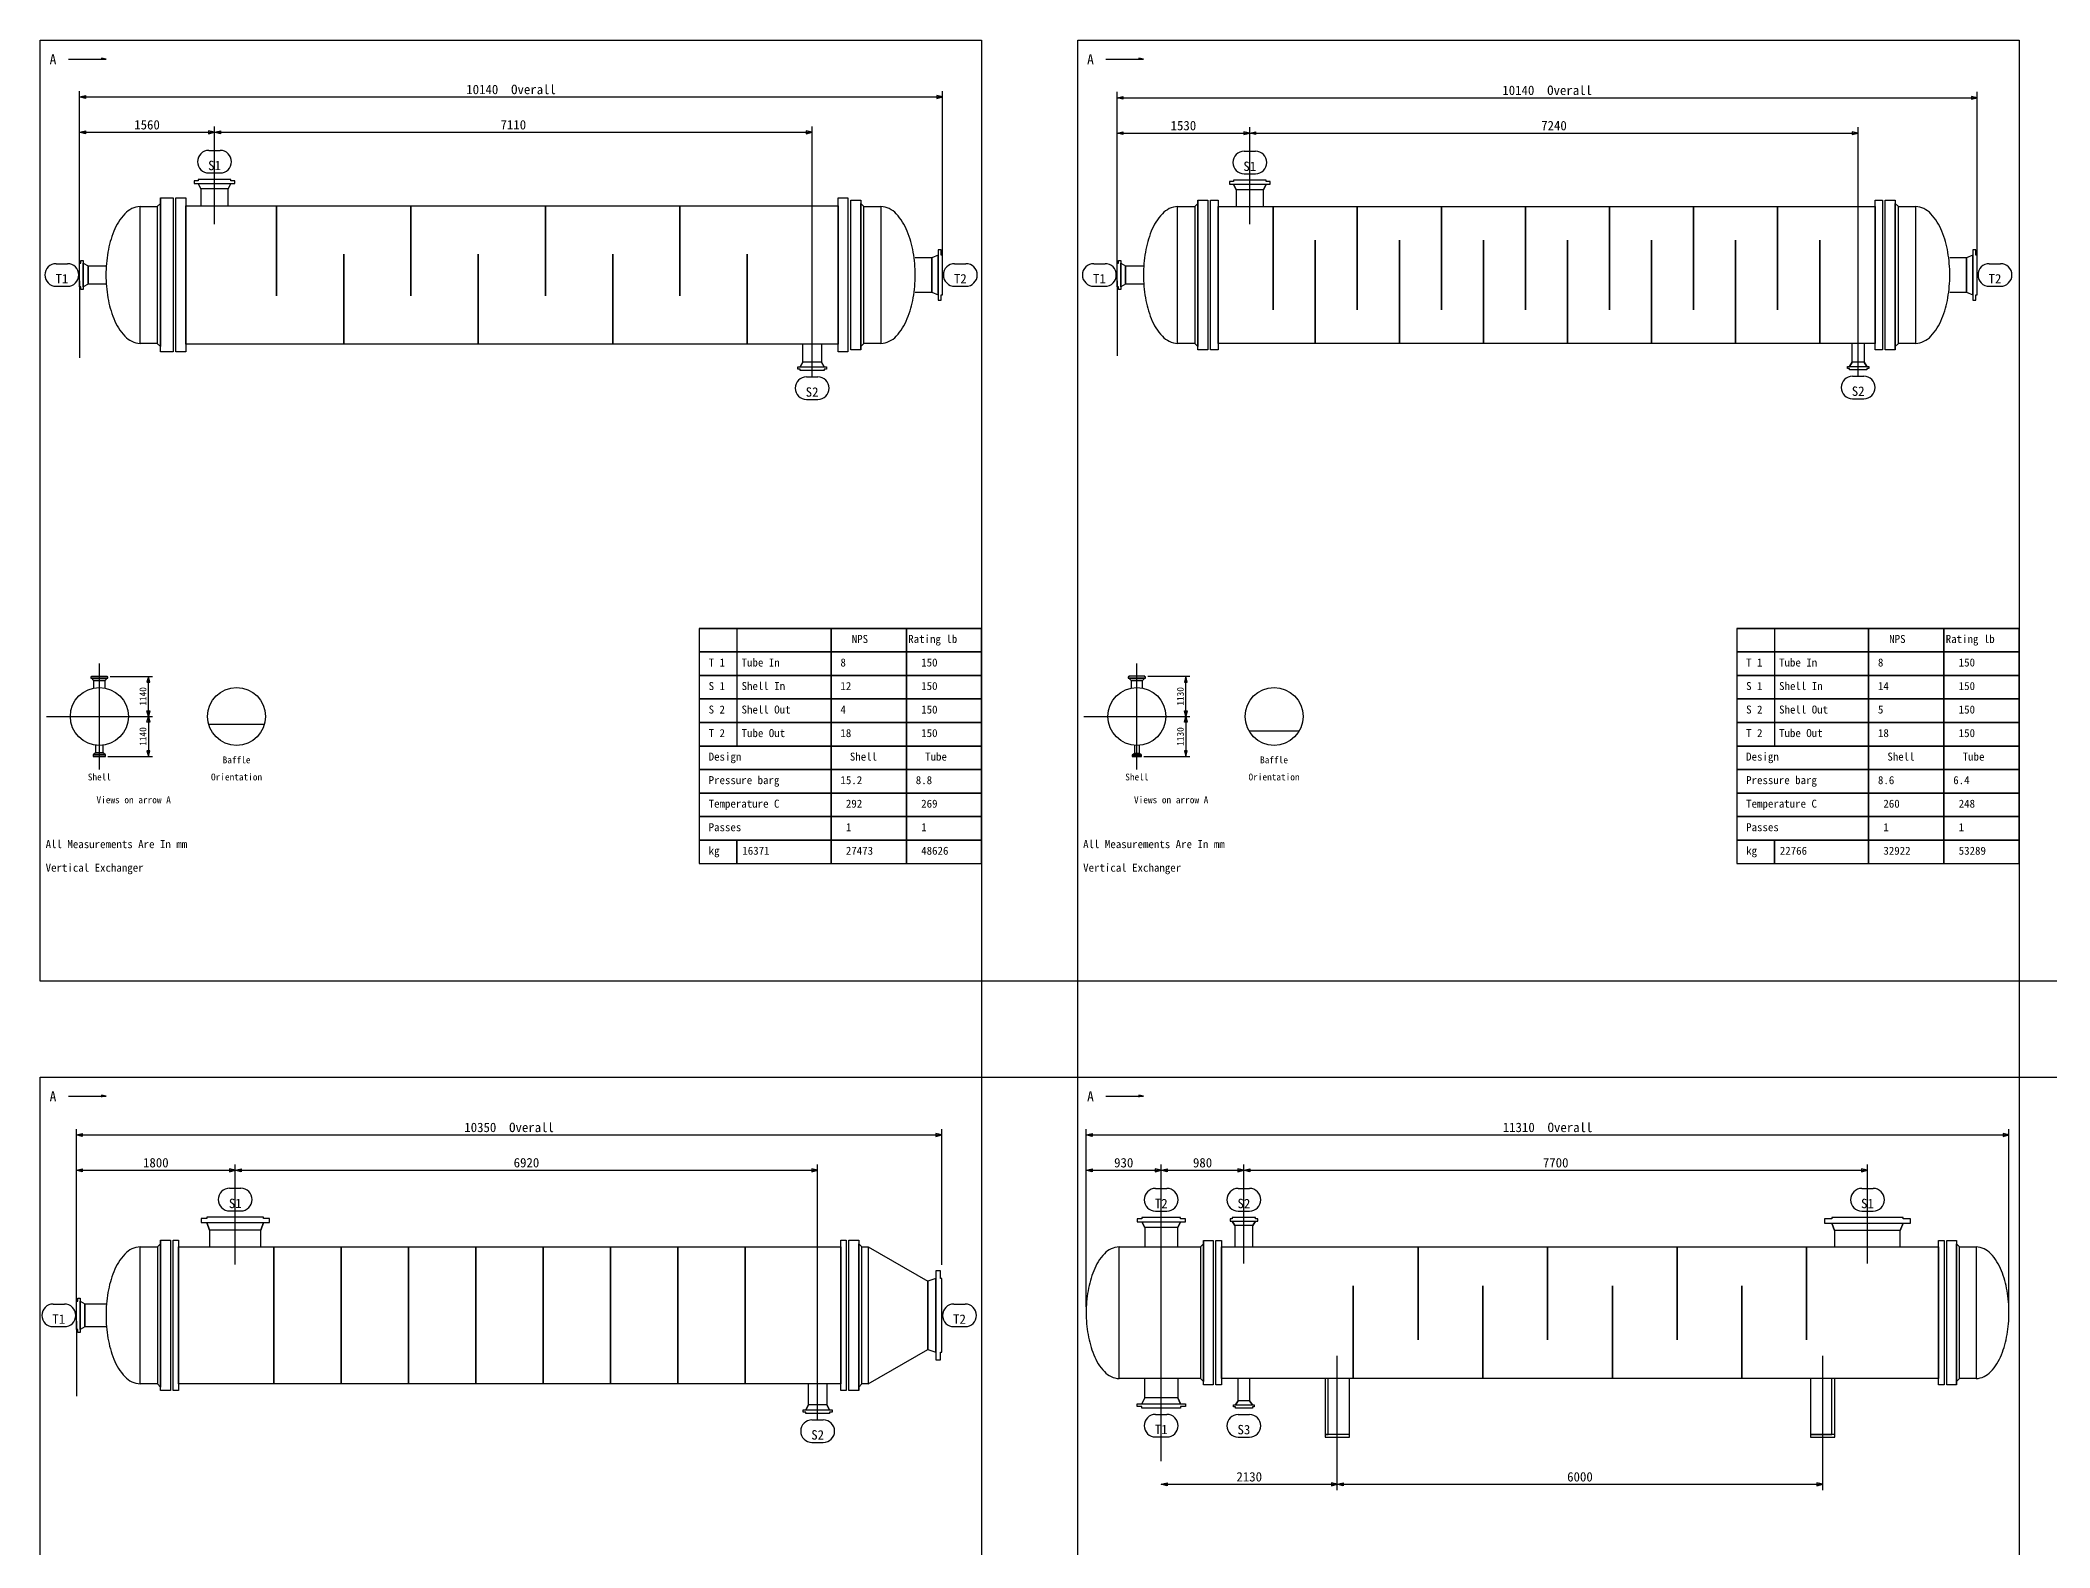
# Model space of a CAD drawing. Header units: millimetres. Extents: x -3006 to 2296, y -71 to 9552.
# Drawn here: x -3006 to -913, y 7982 to 9552 of the extents above; entities that cross this region are included whole.
import ezdxf
from ezdxf.enums import TextEntityAlignment as Align

# ---------------------------------------------------------------- set-up
doc = ezdxf.new("R2010")
doc.units = ezdxf.units.MM
for name, color, linetype in [('1', 7, 'Continuous'), ('11', 7, 'Continuous'), ('12', 7, 'Continuous'), ('2', 7, 'Continuous'), ('7', 7, 'Continuous'), ('8', 7, 'Continuous')]:
    doc.layers.add(name, color=color, linetype=linetype)

msp = doc.modelspace()

# ---------------------------------------------------------------- linework, layer by layer
at = {"color": 1}
for points in [[(-2025.611, 8471.933), (-1925.611, 8471.933), (-1925.611, 8571.933), (-2025.611, 8571.933)], [(-945.219, 8471.933), (-845.219, 8471.933), (-845.219, 8571.933), (-945.219, 8571.933)]]:
    msp.add_lwpolyline(points, close=True, dxfattribs=at)
at = {"layer": '1'}
for p, q in [((-2976.591, 9532.704), (-2937.375, 9532.704)), ((-1896.199, 9532.704), (-1856.983, 9532.704)), ((-2965.033, 9313.858), (-2965.033, 9499.273)), ((-2066.231, 9313.858), (-2066.231, 9499.273)), ((-1884.641, 9313.858), (-1884.641, 9498.398)), ((-988.815, 9313.858), (-988.815, 9498.398)), ((-2965.033, 9394.047), (-2965.033, 9462.501)), ((-2824.439, 9360.547), (-2824.439, 9462.501)), ((-2202.185, 9201.979), (-2202.185, 9462.501)), ((-1884.641, 9391.946), (-1884.641, 9461.626)), ((-1746.411, 9360.547), (-1746.411, 9461.626)), ((-1112.863, 9202.855), (-1112.863, 9461.626)), ((-2830.321, 9437.501), (-2818.557, 9437.501)), ((-1752.293, 9436.626), (-1740.528, 9436.626)), ((-2830.321, 9413.972), (-2818.557, 9413.972)), ((-1752.293, 9413.096), (-1740.528, 9413.096)), ((-2989.297, 9319.495), (-2977.533, 9319.495)), ((-2053.731, 9319.495), (-2041.966, 9319.495)), ((-1908.905, 9319.495), (-1897.141, 9319.495)), ((-976.315, 9319.495), (-964.55, 9319.495)), ((-2989.297, 9295.966), (-2977.533, 9295.966)), ((-2965.033, 9301.603), (-2965.033, 9221.414)), ((-2053.731, 9295.966), (-2041.966, 9295.966)), ((-1908.905, 9295.966), (-1897.141, 9295.966)), ((-1884.641, 9301.603), (-1884.641, 9223.515)), ((-976.315, 9295.966), (-964.55, 9295.966)), ((-2208.067, 9201.489), (-2196.302, 9201.489)), ((-1118.746, 9202.364), (-1106.981, 9202.364)), ((-2208.067, 9177.96), (-2196.302, 9177.96)), ((-1118.746, 9178.835), (-1106.981, 9178.835)), ((-2944.378, 8792.616), (-2944.378, 8903.044)), ((-1863.986, 8792.673), (-1863.986, 8902.987)), ((-2933.142, 8889.558), (-2889.164, 8889.558)), ((-1852.658, 8889.62), (-1808.829, 8889.62)), ((-2999.592, 8847.83), (-2889.164, 8847.83)), ((-1919.143, 8847.83), (-1808.829, 8847.83)), ((-2935.709, 8806.102), (-2889.164, 8806.102)), ((-1856.9, 8806.04), (-1808.829, 8806.04)), ((-2976.591, 8452.329), (-2937.375, 8452.329)), ((-1896.199, 8452.355), (-1856.983, 8452.355)), ((-2968.319, 8230.048), (-2968.319, 8418.029)), ((-2067.058, 8276.496), (-2067.058, 8418.029)), ((-1916.759, 8232.815), (-1916.759, 8418.035)), ((-955.841, 8232.815), (-955.841, 8418.035)), ((-2968.319, 8308.22), (-2968.319, 8381.252)), ((-2802.861, 8276.788), (-2802.861, 8381.252)), ((-2196.415, 8115.609), (-2196.415, 8381.252)), ((-1838.607, 8072.144), (-1838.607, 8381.231)), ((-1838.607, 8308.016), (-1838.607, 8381.231)), ((-1752.531, 8277.778), (-1752.531, 8381.231)), ((-1103.208, 8277.778), (-1103.208, 8381.231)), ((-2808.743, 8356.252), (-2796.978, 8356.252)), ((-1844.489, 8356.147), (-1832.725, 8356.147)), ((-1758.413, 8356.147), (-1746.649, 8356.147)), ((-1109.09, 8356.147), (-1097.325, 8356.147)), ((-2808.743, 8332.723), (-2796.978, 8332.723)), ((-1844.489, 8332.617), (-1832.725, 8332.617)), ((-1758.413, 8332.617), (-1746.649, 8332.617)), ((-1109.09, 8332.617), (-1097.325, 8332.617)), ((-2992.584, 8235.686), (-2980.819, 8235.686)), ((-2054.558, 8235.686), (-2042.794, 8235.686)), ((-2992.584, 8212.156), (-2980.819, 8212.156)), ((-2968.319, 8217.793), (-2968.319, 8139.621)), ((-2054.558, 8212.156), (-2042.794, 8212.156)), ((-1655.326, 8041.794), (-1655.326, 8181.724)), ((-1149.829, 8041.794), (-1149.829, 8181.724)), ((-1844.489, 8120.757), (-1832.725, 8120.757)), ((-1758.413, 8120.589), (-1746.649, 8120.589)), ((-2202.297, 8115.119), (-2190.532, 8115.119)), ((-2202.297, 8091.589), (-2190.532, 8091.589)), ((-1844.489, 8097.228), (-1832.725, 8097.228)), ((-1758.413, 8097.059), (-1746.649, 8097.059))]:
    msp.add_line(p, q, dxfattribs=at)
for points in [[(-2937.375, 9532.704), (-2942.277, 9533.684), (-2942.277, 9531.724)], [(-1856.983, 9532.704), (-1861.885, 9533.684), (-1861.885, 9531.724)], [(-2965.033, 9493.146), (-2958.905, 9494.634), (-2958.905, 9491.658), (-2965.033, 9493.146), (-2066.231, 9493.146), (-2072.359, 9494.634), (-2072.359, 9491.658), (-2066.231, 9493.146)], [(-1884.641, 9492.271), (-1878.513, 9493.759), (-1878.513, 9490.782), (-1884.641, 9492.271), (-988.815, 9492.271), (-994.943, 9493.759), (-994.943, 9490.782), (-988.815, 9492.271)], [(-2965.033, 9456.378), (-2958.905, 9457.866), (-2958.905, 9454.802), (-2965.033, 9456.378), (-2824.439, 9456.378), (-2830.567, 9457.866), (-2830.567, 9454.802), (-2824.439, 9456.378)], [(-2824.439, 9456.378), (-2818.311, 9457.866), (-2818.311, 9454.802), (-2824.439, 9456.378), (-2202.185, 9456.378), (-2208.313, 9457.866), (-2208.313, 9454.802), (-2202.185, 9456.378)], [(-1884.641, 9455.503), (-1878.513, 9456.991), (-1878.513, 9453.927), (-1884.641, 9455.503), (-1746.411, 9455.503), (-1752.539, 9456.991), (-1752.539, 9453.927), (-1746.411, 9455.503)], [(-1746.411, 9455.503), (-1740.283, 9456.991), (-1740.283, 9453.927), (-1746.411, 9455.503), (-1112.863, 9455.503), (-1118.991, 9456.991), (-1118.991, 9453.927), (-1112.863, 9455.503)], [(-2893.337, 8847.83), (-2894.803, 8853.77), (-2891.87, 8853.77), (-2893.337, 8847.83), (-2893.337, 8889.558), (-2894.803, 8883.618), (-2891.87, 8883.618), (-2893.337, 8889.558)], [(-1813.008, 8847.83), (-1814.49, 8853.758), (-1811.526, 8853.758), (-1813.008, 8847.83), (-1813.008, 8889.62), (-1814.49, 8883.693), (-1811.526, 8883.693), (-1813.008, 8889.62)], [(-2893.337, 8847.83), (-2891.87, 8841.89), (-2894.803, 8841.89), (-2893.337, 8847.83), (-2893.337, 8806.102), (-2891.87, 8812.043), (-2894.803, 8812.043), (-2893.337, 8806.102)], [(-1813.008, 8847.83), (-1811.526, 8841.902), (-1814.49, 8841.902), (-1813.008, 8847.83), (-1813.008, 8806.04), (-1811.526, 8811.968), (-1814.49, 8811.968), (-1813.008, 8806.04)], [(-2937.375, 8452.329), (-2942.277, 8453.31), (-2942.277, 8451.349)], [(-1856.983, 8452.355), (-1861.885, 8453.335), (-1861.885, 8451.374)], [(-2968.319, 8411.902), (-2962.184, 8413.392), (-2962.184, 8410.412), (-2968.319, 8411.902), (-2067.063, 8411.902), (-2073.197, 8413.392), (-2073.197, 8410.412), (-2067.063, 8411.902)], [(-1916.759, 8411.907), (-1910.604, 8413.425), (-1910.604, 8410.39), (-1916.759, 8411.907), (-955.841, 8411.907), (-961.995, 8413.425), (-961.995, 8410.39), (-955.841, 8411.907)], [(-2968.319, 8375.094), (-2962.184, 8376.672), (-2962.184, 8373.604), (-2968.319, 8375.094), (-2802.861, 8375.094), (-2808.995, 8376.672), (-2808.995, 8373.604), (-2802.861, 8375.094)], [(-2802.861, 8375.094), (-2796.726, 8376.672), (-2796.726, 8373.604), (-2802.861, 8375.094), (-2196.415, 8375.094), (-2202.549, 8376.672), (-2202.549, 8373.604), (-2196.415, 8375.094)], [(-1916.759, 8375.066), (-1910.604, 8376.667), (-1910.604, 8373.548), (-1916.759, 8375.066), (-1838.607, 8375.066), (-1844.761, 8376.667), (-1844.761, 8373.548), (-1838.607, 8375.066)], [(-1838.607, 8375.066), (-1832.453, 8376.667), (-1832.453, 8373.548), (-1838.607, 8375.066), (-1752.531, 8375.066), (-1758.685, 8376.667), (-1758.685, 8373.548), (-1752.531, 8375.066)], [(-1752.531, 8375.066), (-1746.377, 8376.667), (-1746.377, 8373.548), (-1752.531, 8375.066), (-1103.208, 8375.066), (-1109.362, 8376.667), (-1109.362, 8373.548), (-1103.208, 8375.066)], [(-1838.607, 8047.959), (-1832.453, 8049.476), (-1832.453, 8046.357), (-1838.607, 8047.959), (-1655.326, 8047.959), (-1661.481, 8049.476), (-1661.481, 8046.357), (-1655.326, 8047.959)], [(-1655.326, 8047.959), (-1649.172, 8049.476), (-1649.172, 8046.357), (-1655.326, 8047.959), (-1149.829, 8047.959), (-1155.983, 8049.476), (-1155.983, 8046.357), (-1149.829, 8047.959)]]:
    msp.add_lwpolyline(points, dxfattribs=at)
for centre, start, end in [((-2830.321, 9425.736), 90, 270), ((-2818.557, 9425.736), 270, 90), ((-1752.293, 9424.861), 90, 270), ((-1740.528, 9424.861), 270, 90), ((-2989.297, 9307.73), 90, 270), ((-2977.533, 9307.73), 270, 90), ((-2053.731, 9307.73), 90, 270), ((-2041.966, 9307.73), 270, 90), ((-1908.905, 9307.73), 90, 270), ((-1897.141, 9307.73), 270, 90), ((-976.315, 9307.73), 90, 270), ((-964.55, 9307.73), 270, 90), ((-2208.067, 9189.724), 90, 270), ((-2196.302, 9189.724), 270, 90), ((-1118.746, 9190.6), 90, 270), ((-1106.981, 9190.6), 270, 90), ((-2808.743, 8344.488), 90, 270), ((-2796.978, 8344.488), 270, 90), ((-1844.489, 8344.382), 90, 270), ((-1832.725, 8344.382), 270, 90), ((-1758.413, 8344.382), 90, 270), ((-1746.649, 8344.382), 270, 90), ((-1109.09, 8344.382), 90, 270), ((-1097.325, 8344.382), 270, 90), ((-2992.584, 8223.921), 90, 270), ((-2980.819, 8223.921), 270, 90), ((-2054.558, 8223.921), 90, 270), ((-2042.794, 8223.921), 270, 90), ((-1844.489, 8108.993), 90, 270), ((-1832.725, 8108.993), 270, 90), ((-1758.413, 8108.824), 90, 270), ((-1746.649, 8108.824), 270, 90), ((-2202.297, 8103.354), 90, 270), ((-2190.532, 8103.354), 270, 90)]:
    msp.add_arc(centre, 11.765, start, end, dxfattribs=at)
at = {"layer": '11'}
for points in [[(-3006.003, 9552.325), (-2025.611, 9552.325), (-2025.611, 8571.933), (-3006.003, 8571.933), (-3006.003, 9552.325)], [(-1925.611, 9552.325), (-945.219, 9552.325), (-945.219, 8571.933), (-1925.611, 8571.933), (-1925.611, 9552.325)], [(-2319.728, 8939.567), (-2025.611, 8939.567), (-2319.728, 8939.567), (-2319.728, 8915.057), (-2025.611, 8915.057), (-2319.728, 8915.057), (-2319.728, 8890.547), (-2025.611, 8890.547), (-2319.728, 8890.547), (-2319.728, 8866.037), (-2025.611, 8866.037), (-2319.728, 8866.037), (-2319.728, 8841.528), (-2025.611, 8841.528), (-2319.728, 8841.528), (-2319.728, 8817.018), (-2025.611, 8817.018), (-2319.728, 8817.018), (-2319.728, 8792.508), (-2025.611, 8792.508), (-2319.728, 8792.508), (-2319.728, 8767.998), (-2025.611, 8767.998), (-2319.728, 8767.998), (-2319.728, 8743.488), (-2025.611, 8743.488), (-2319.728, 8743.488), (-2319.728, 8718.979), (-2025.611, 8718.979), (-2319.728, 8718.979), (-2319.728, 8694.469), (-2280.513, 8694.469), (-2280.513, 8718.979), (-2280.513, 8694.469), (-2182.473, 8694.469), (-2182.473, 8939.567), (-2182.473, 8694.469), (-2104.042, 8694.469), (-2104.042, 8939.567), (-2104.042, 8694.469), (-2025.611, 8694.469), (-2025.611, 8939.567), (-2280.513, 8939.567), (-2280.513, 8817.018)], [(-1239.336, 8939.567), (-945.219, 8939.567), (-1239.336, 8939.567), (-1239.336, 8915.057), (-945.219, 8915.057), (-1239.336, 8915.057), (-1239.336, 8890.547), (-945.219, 8890.547), (-1239.336, 8890.547), (-1239.336, 8866.037), (-945.219, 8866.037), (-1239.336, 8866.037), (-1239.336, 8841.528), (-945.219, 8841.528), (-1239.336, 8841.528), (-1239.336, 8817.018), (-945.219, 8817.018), (-1239.336, 8817.018), (-1239.336, 8792.508), (-945.219, 8792.508), (-1239.336, 8792.508), (-1239.336, 8767.998), (-945.219, 8767.998), (-1239.336, 8767.998), (-1239.336, 8743.488), (-945.219, 8743.488), (-1239.336, 8743.488), (-1239.336, 8718.979), (-945.219, 8718.979), (-1239.336, 8718.979), (-1239.336, 8694.469), (-1200.121, 8694.469), (-1200.121, 8718.979), (-1200.121, 8694.469), (-1102.081, 8694.469), (-1102.081, 8939.567), (-1102.081, 8694.469), (-1023.65, 8694.469), (-1023.65, 8939.567), (-1023.65, 8694.469), (-945.219, 8694.469), (-945.219, 8939.567), (-1200.121, 8939.567), (-1200.121, 8817.018)], [(-3006.003, 8471.933), (-2025.611, 8471.933), (-2025.611, 7491.541), (-3006.003, 7491.541), (-3006.003, 8471.933)], [(-1925.611, 8471.933), (-945.219, 8471.933), (-945.219, 7491.541), (-1925.611, 7491.541), (-1925.611, 8471.933)]]:
    msp.add_lwpolyline(points, dxfattribs=at)
at = {"layer": '2'}
for p, q in [((-2901.914, 9378.99), (-2901.914, 9378.99)), ((-2130.487, 9378.99), (-2130.487, 9378.99)), ((-1821.522, 9378.99), (-1821.522, 9378.99)), ((-1053.071, 9378.99), (-1053.071, 9378.99)), ((-2901.914, 9236.47), (-2901.914, 9236.47)), ((-2130.487, 9236.47), (-2130.487, 9236.47)), ((-1821.522, 9236.47), (-1821.522, 9236.47)), ((-1053.071, 9236.47), (-1053.071, 9236.47)), ((-2829.682, 8839.617), (-2773.36, 8839.617)), ((-1746.797, 8833.011), (-1695.461, 8833.011)), ((-2901.803, 8295.257), (-2901.803, 8295.257)), ((-2143.657, 8295.257), (-2081.519, 8259.545)), ((-1882.446, 8295.312), (-1882.446, 8295.312)), ((-990.154, 8295.312), (-990.154, 8295.312)), ((-2143.657, 8152.585), (-2081.519, 8188.297)), ((-2901.803, 8152.585), (-2901.803, 8152.585)), ((-1882.446, 8158.062), (-1882.446, 8158.062)), ((-990.154, 8158.062), (-990.154, 8158.062))]:
    msp.add_line(p, q, dxfattribs=at)
for points in [[(-2810.257, 9379.866), (-2810.257, 9397.374), (-2807.456, 9403.152), (-2803.341, 9403.152), (-2803.341, 9405.953), (-2807.456, 9405.953), (-2807.456, 9407.354), (-2841.422, 9407.354), (-2841.422, 9405.953), (-2845.537, 9405.953), (-2845.537, 9403.152), (-2841.422, 9403.152), (-2807.456, 9403.152), (-2810.257, 9397.374), (-2838.621, 9397.374), (-2841.422, 9403.152), (-2838.621, 9397.374), (-2838.621, 9379.866)], [(-1732.229, 9378.99), (-1732.229, 9396.499), (-1729.427, 9402.277), (-1725.313, 9402.277), (-1725.313, 9405.078), (-1729.427, 9405.078), (-1729.427, 9406.479), (-1763.394, 9406.479), (-1763.394, 9405.078), (-1767.508, 9405.078), (-1767.508, 9402.277), (-1763.394, 9402.277), (-1729.427, 9402.277), (-1732.229, 9396.499), (-1760.593, 9396.499), (-1763.394, 9402.277), (-1760.593, 9396.499), (-1760.593, 9378.99)], [(-2901.914, 9378.99), (-2884.143, 9378.99), (-2884.143, 9236.47), (-2901.914, 9236.47), (-2901.914, 9378.99)], [(-2884.143, 9378.99), (-2880.816, 9382.317), (-2880.816, 9387.919), (-2867.422, 9387.919), (-2867.422, 9227.541), (-2880.816, 9227.541), (-2880.816, 9387.919), (-2880.816, 9233.144), (-2884.143, 9236.47)], [(-2864.621, 9387.919), (-2854.379, 9387.919), (-2854.379, 9227.541), (-2864.621, 9227.541), (-2864.621, 9387.919)], [(-2854.379, 9379.866), (-2175.046, 9379.866), (-2175.046, 9235.595), (-2854.379, 9235.595), (-2854.379, 9379.866)], [(-2175.046, 9387.919), (-2164.804, 9387.919), (-2164.804, 9227.541), (-2175.046, 9227.541), (-2175.046, 9387.919)], [(-2148.258, 9236.47), (-2151.585, 9233.144), (-2151.585, 9229.642), (-2162.002, 9229.642), (-2162.002, 9385.818), (-2151.585, 9385.818), (-2151.585, 9229.642), (-2151.585, 9382.317), (-2148.258, 9378.99)], [(-2148.258, 9378.99), (-2130.487, 9378.99), (-2130.487, 9236.47), (-2148.258, 9236.47), (-2148.258, 9378.99)], [(-1821.522, 9378.99), (-1803.751, 9378.99), (-1803.751, 9236.47), (-1821.522, 9236.47), (-1821.522, 9378.99)], [(-1803.751, 9378.99), (-1800.424, 9382.317), (-1800.424, 9385.818), (-1790.007, 9385.818), (-1790.007, 9229.642), (-1800.424, 9229.642), (-1800.424, 9385.818), (-1800.424, 9233.144), (-1803.751, 9236.47)], [(-1787.206, 9385.818), (-1779.327, 9385.818), (-1779.327, 9229.642), (-1787.206, 9229.642), (-1787.206, 9385.818)], [(-1779.327, 9378.99), (-1095.267, 9378.99), (-1095.267, 9236.47), (-1779.327, 9236.47), (-1779.327, 9378.99)], [(-1095.267, 9385.818), (-1087.388, 9385.818), (-1087.388, 9229.642), (-1095.267, 9229.642), (-1095.267, 9385.818)], [(-1070.843, 9236.47), (-1074.169, 9233.144), (-1074.169, 9229.642), (-1084.587, 9229.642), (-1084.587, 9385.818), (-1074.169, 9385.818), (-1074.169, 9229.642), (-1074.169, 9382.317), (-1070.843, 9378.99)], [(-1070.843, 9378.99), (-1053.071, 9378.99), (-1053.071, 9236.47), (-1070.843, 9236.47), (-1070.843, 9378.99)], [(-2094.857, 9289.959), (-2077.348, 9289.959), (-2070.87, 9287.158), (-2070.87, 9281.643), (-2067.631, 9281.643), (-2067.631, 9287.158), (-2066.231, 9287.158), (-2066.231, 9328.303), (-2067.631, 9328.303), (-2067.631, 9333.818), (-2070.87, 9333.818), (-2070.87, 9328.303), (-2070.87, 9287.158), (-2070.87, 9328.303), (-2077.348, 9325.501), (-2077.348, 9289.959), (-2077.348, 9325.501), (-2094.857, 9325.501)], [(-1017.441, 9289.959), (-999.933, 9289.959), (-993.455, 9287.158), (-993.455, 9281.643), (-990.216, 9281.643), (-990.216, 9287.158), (-988.815, 9287.158), (-988.815, 9328.303), (-990.216, 9328.303), (-990.216, 9333.818), (-993.455, 9333.818), (-993.455, 9328.303), (-993.455, 9287.158), (-993.455, 9328.303), (-999.933, 9325.501), (-999.933, 9289.959), (-999.933, 9325.501), (-1017.441, 9325.501)], [(-2937.544, 9298.101), (-2956.103, 9298.101), (-2961.093, 9295.299), (-2961.093, 9292.673), (-2963.632, 9292.673), (-2963.632, 9295.299), (-2965.033, 9295.299), (-2965.033, 9320.161), (-2963.632, 9320.161), (-2963.632, 9322.788), (-2961.093, 9322.788), (-2961.093, 9320.161), (-2961.093, 9295.299), (-2961.093, 9320.161), (-2956.103, 9317.36), (-2956.103, 9298.101), (-2956.103, 9317.36), (-2937.544, 9317.36)], [(-1857.152, 9298.101), (-1875.711, 9298.101), (-1880.701, 9295.299), (-1880.701, 9292.673), (-1883.24, 9292.673), (-1883.24, 9295.299), (-1884.641, 9295.299), (-1884.641, 9320.161), (-1883.24, 9320.161), (-1883.24, 9322.788), (-1880.701, 9322.788), (-1880.701, 9320.161), (-1880.701, 9295.299), (-1880.701, 9320.161), (-1875.711, 9317.36), (-1875.711, 9298.101), (-1875.711, 9317.36), (-1857.152, 9317.36)], [(-2192.555, 9235.595), (-2192.555, 9217.036), (-2189.753, 9212.046), (-2187.215, 9212.046), (-2187.215, 9209.507), (-2189.753, 9209.507), (-2189.753, 9208.107), (-2214.616, 9208.107), (-2214.616, 9209.507), (-2217.154, 9209.507), (-2217.154, 9212.046), (-2214.616, 9212.046), (-2189.753, 9212.046), (-2192.555, 9217.036), (-2211.814, 9217.036), (-2214.616, 9212.046), (-2211.814, 9217.036), (-2211.814, 9235.595)], [(-1106.735, 9236.47), (-1106.735, 9216.773), (-1103.934, 9212.484), (-1101.745, 9212.484), (-1101.745, 9210.383), (-1103.934, 9210.383), (-1103.934, 9208.982), (-1121.793, 9208.982), (-1121.793, 9210.383), (-1123.981, 9210.383), (-1123.981, 9212.484), (-1121.793, 9212.484), (-1103.934, 9212.484), (-1106.735, 9216.773), (-1118.991, 9216.773), (-1121.793, 9212.484), (-1118.991, 9216.773), (-1118.991, 9236.47)], [(-2938.438, 8877.458), (-2938.438, 8885.378), (-2936.091, 8887.798), (-2935.505, 8887.798), (-2935.505, 8888.971), (-2936.091, 8888.971), (-2936.091, 8889.558), (-2952.665, 8889.558), (-2952.665, 8888.971), (-2953.252, 8888.971), (-2953.252, 8887.798), (-2952.665, 8887.798), (-2936.091, 8887.798), (-2952.665, 8887.798), (-2950.318, 8885.378), (-2938.438, 8885.378), (-2950.318, 8885.378), (-2950.318, 8877.458)], [(-1857.984, 8877.394), (-1857.984, 8885.397), (-1855.613, 8887.842), (-1855.02, 8887.842), (-1855.02, 8889.028), (-1855.613, 8889.028), (-1855.613, 8889.62), (-1872.359, 8889.62), (-1872.359, 8889.028), (-1872.952, 8889.028), (-1872.952, 8887.842), (-1872.359, 8887.842), (-1855.613, 8887.842), (-1872.359, 8887.842), (-1869.988, 8885.397), (-1857.984, 8885.397), (-1869.988, 8885.397), (-1869.988, 8877.394)], [(-2948.412, 8817.909), (-2948.412, 8809.842), (-2950.758, 8807.789), (-2950.685, 8807.789), (-2950.685, 8806.689), (-2950.758, 8806.689), (-2950.758, 8806.102), (-2937.998, 8806.102), (-2937.998, 8806.689), (-2938.071, 8806.689), (-2938.071, 8807.789), (-2937.998, 8807.789), (-2950.758, 8807.789), (-2937.998, 8807.789), (-2940.345, 8809.842), (-2948.412, 8809.842), (-2940.345, 8809.842), (-2940.345, 8817.909)], [(-1866.579, 8817.821), (-1866.579, 8809.3), (-1868.95, 8807.522), (-1868.728, 8807.522), (-1868.728, 8806.633), (-1868.95, 8806.633), (-1868.95, 8806.04), (-1859.022, 8806.04), (-1859.022, 8806.633), (-1859.244, 8806.633), (-1859.244, 8807.522), (-1859.022, 8807.522), (-1868.95, 8807.522), (-1859.022, 8807.522), (-1861.393, 8809.3), (-1866.579, 8809.3), (-1861.393, 8809.3), (-1861.393, 8817.821)], [(-2776.132, 8295.257), (-2776.132, 8312.785), (-2773.327, 8320.497), (-2767.28, 8320.497), (-2767.28, 8324.703), (-2773.327, 8324.703), (-2773.327, 8326.105), (-2832.394, 8326.105), (-2832.394, 8324.703), (-2838.441, 8324.703), (-2838.441, 8320.497), (-2832.394, 8320.497), (-2773.327, 8320.497), (-2776.132, 8312.785), (-2829.59, 8312.785), (-2832.394, 8320.497), (-2829.59, 8312.785), (-2829.59, 8295.257)], [(-1821.493, 8295.312), (-1821.493, 8315.377), (-1818.542, 8321.447), (-1813.484, 8321.447), (-1813.484, 8324.566), (-1818.542, 8324.566), (-1818.542, 8326), (-1858.672, 8326), (-1858.672, 8324.566), (-1863.73, 8324.566), (-1863.73, 8321.447), (-1858.672, 8321.447), (-1818.542, 8321.447), (-1821.493, 8315.377), (-1855.721, 8315.377), (-1858.672, 8321.447), (-1855.721, 8315.377), (-1855.721, 8295.312)], [(-1743.257, 8295.312), (-1743.257, 8317.485), (-1740.307, 8322.121), (-1738.115, 8322.121), (-1738.115, 8324.566), (-1740.307, 8324.566), (-1740.307, 8326), (-1764.755, 8326), (-1764.755, 8324.566), (-1766.947, 8324.566), (-1766.947, 8322.121), (-1764.755, 8322.121), (-1740.307, 8322.121), (-1743.257, 8317.485), (-1761.805, 8317.485), (-1764.755, 8322.121), (-1761.805, 8317.485), (-1761.805, 8295.312)], [(-1068.979, 8295.312), (-1068.979, 8312.173), (-1066.029, 8319.929), (-1058.526, 8319.929), (-1058.526, 8324.566), (-1066.029, 8324.566), (-1066.029, 8326), (-1140.387, 8326), (-1140.387, 8324.566), (-1147.89, 8324.566), (-1147.89, 8319.929), (-1140.387, 8319.929), (-1066.029, 8319.929), (-1068.979, 8312.173), (-1137.436, 8312.173), (-1140.387, 8319.929), (-1137.436, 8312.173), (-1137.436, 8295.312)], [(-2901.803, 8295.257), (-2884.012, 8295.257), (-2884.012, 8152.585), (-2901.803, 8152.585), (-2901.803, 8295.257)], [(-2884.012, 8295.257), (-2880.682, 8298.587), (-2880.682, 8302.093), (-2870.253, 8302.093), (-2870.253, 8145.749), (-2880.682, 8145.749), (-2880.682, 8302.093), (-2880.682, 8149.254), (-2884.012, 8152.585)], [(-2867.449, 8302.093), (-2862.103, 8302.093), (-2862.103, 8145.749), (-2867.449, 8145.749), (-2867.449, 8302.093)], [(-2862.103, 8295.257), (-2172.227, 8295.257), (-2172.227, 8152.585), (-2862.103, 8152.585), (-2862.103, 8295.257)], [(-2172.227, 8302.093), (-2166.881, 8302.093), (-2166.881, 8145.749), (-2172.227, 8145.749), (-2172.227, 8302.093)], [(-2150.318, 8152.585), (-2153.648, 8149.254), (-2153.648, 8145.749), (-2164.077, 8145.749), (-2164.077, 8302.093), (-2153.648, 8302.093), (-2153.648, 8145.749), (-2153.648, 8298.587), (-2150.318, 8295.257)], [(-2150.318, 8295.257), (-2143.657, 8295.257), (-2143.657, 8152.585), (-2150.318, 8152.585), (-2150.318, 8295.257)], [(-1882.446, 8295.312), (-1797.887, 8295.312), (-1797.887, 8158.062), (-1882.446, 8158.062), (-1882.446, 8295.312)], [(-1797.887, 8295.312), (-1794.684, 8298.516), (-1794.684, 8301.888), (-1784.651, 8301.888), (-1784.651, 8151.487), (-1794.684, 8151.487), (-1794.684, 8301.888), (-1794.684, 8154.859), (-1797.887, 8158.062)], [(-1781.701, 8301.888), (-1775.799, 8301.888), (-1775.799, 8151.487), (-1781.701, 8151.487), (-1781.701, 8301.888)], [(-1775.799, 8295.312), (-1029.356, 8295.312), (-1029.356, 8158.062), (-1775.799, 8158.062), (-1775.799, 8295.312)], [(-1029.356, 8301.888), (-1023.454, 8301.888), (-1023.454, 8151.487), (-1029.356, 8151.487), (-1029.356, 8301.888)], [(-1007.268, 8158.062), (-1010.471, 8154.859), (-1010.471, 8151.487), (-1020.504, 8151.487), (-1020.504, 8301.888), (-1010.471, 8301.888), (-1010.471, 8151.487), (-1010.471, 8298.516), (-1007.268, 8295.312)], [(-1007.268, 8295.312), (-990.154, 8295.312), (-990.154, 8158.062), (-1007.268, 8158.062), (-1007.268, 8295.312)], [(-2081.523, 8188.34), (-2081.523, 8188.34), (-2073.285, 8185.536), (-2073.285, 8177.473), (-2068.465, 8177.473), (-2068.465, 8185.536), (-2067.063, 8185.536), (-2067.063, 8262.306), (-2068.465, 8262.306), (-2068.465, 8270.368), (-2073.285, 8270.368), (-2073.285, 8262.306), (-2073.285, 8185.536), (-2073.285, 8262.306), (-2081.523, 8259.501), (-2081.523, 8188.34), (-2081.523, 8259.501), (-2081.523, 8259.501)], [(-2937.471, 8212.002), (-2959.38, 8212.002), (-2964.288, 8209.198), (-2964.288, 8206.131), (-2966.917, 8206.131), (-2966.917, 8209.198), (-2968.319, 8209.198), (-2968.319, 8238.644), (-2966.917, 8238.644), (-2966.917, 8241.711), (-2964.288, 8241.711), (-2964.288, 8238.644), (-2964.288, 8209.198), (-2964.288, 8238.644), (-2959.38, 8235.839), (-2959.38, 8212.002), (-2959.38, 8235.839), (-2937.471, 8235.839)], [(-2186.775, 8152.585), (-2186.775, 8130.675), (-2183.97, 8125.68), (-2181.429, 8125.68), (-2181.429, 8123.139), (-2183.97, 8123.139), (-2183.97, 8121.736), (-2208.859, 8121.736), (-2208.859, 8123.139), (-2211.4, 8123.139), (-2211.4, 8125.68), (-2208.859, 8125.68), (-2183.97, 8125.68), (-2186.775, 8130.675), (-2206.055, 8130.675), (-2208.859, 8125.68), (-2206.055, 8130.675), (-2206.055, 8152.585)], [(-1821.493, 8158.062), (-1821.493, 8137.998), (-1818.542, 8131.928), (-1813.484, 8131.928), (-1813.484, 8128.808), (-1818.542, 8128.808), (-1818.542, 8127.375), (-1858.672, 8127.375), (-1858.672, 8128.808), (-1863.73, 8128.808), (-1863.73, 8131.928), (-1858.672, 8131.928), (-1818.542, 8131.928), (-1821.493, 8137.998), (-1855.721, 8137.998), (-1858.672, 8131.928), (-1855.721, 8137.998), (-1855.721, 8158.062)], [(-1746.63, 8158.062), (-1746.63, 8134.794), (-1743.679, 8130.747), (-1741.824, 8130.747), (-1741.824, 8128.724), (-1743.679, 8128.724), (-1743.679, 8127.206), (-1761.383, 8127.206), (-1761.383, 8128.724), (-1763.238, 8128.724), (-1763.238, 8130.747), (-1761.383, 8130.747), (-1743.679, 8130.747), (-1746.63, 8134.794), (-1758.432, 8134.794), (-1761.383, 8130.747), (-1758.432, 8134.794), (-1758.432, 8158.062)], [(-1642.68, 8096.941), (-1642.68, 8158.062), (-1667.972, 8158.062), (-1667.972, 8096.941), (-1642.68, 8096.941), (-1642.68, 8099.976), (-1667.972, 8099.976), (-1664.937, 8099.976), (-1664.937, 8158.062)], [(-1137.183, 8096.941), (-1137.183, 8158.062), (-1162.475, 8158.062), (-1162.475, 8096.941), (-1137.183, 8096.941), (-1137.183, 8099.976), (-1162.475, 8099.976), (-1140.218, 8099.976), (-1140.218, 8158.062)]]:
    msp.add_lwpolyline(points, dxfattribs=at)
for points in [[(-2901.914, 9378.99, 0.1989124), (-2917.849, 9371.467, 0.09849141), (-2929.352, 9353.191, 0.05459569), (-2935.516, 9331.43, 0.04366094), (-2937.544, 9307.73, 0.04366094), (-2935.516, 9284.031, 0.05459569), (-2929.352, 9262.27, 0.09849141), (-2917.849, 9243.994, 0.1989124), (-2901.914, 9236.47, 0.1989124)], [(-2130.487, 9236.47, 0.1989124), (-2114.553, 9243.994, 0.09849141), (-2103.049, 9262.27, 0.05459569), (-2096.885, 9284.031, 0.04366094), (-2094.857, 9307.73, 0.04366094), (-2096.885, 9331.43, 0.05459569), (-2103.049, 9353.191, 0.09849141), (-2114.553, 9371.467, 0.1989124), (-2130.487, 9378.99, 0.1989124)], [(-1821.522, 9378.99, 0.1989124), (-1837.456, 9371.467, 0.09849141), (-1848.96, 9353.191, 0.05459569), (-1855.124, 9331.43, 0.04366094), (-1857.152, 9307.73, 0.04366094), (-1855.124, 9284.031, 0.05459569), (-1848.96, 9262.27, 0.09849141), (-1837.456, 9243.994, 0.1989124), (-1821.522, 9236.47, 0.1989124)], [(-1053.071, 9236.47, 0.1989124), (-1037.137, 9243.994, 0.09849141), (-1025.634, 9262.27, 0.05459569), (-1019.47, 9284.031, 0.04366094), (-1017.441, 9307.73, 0.04366094), (-1019.47, 9331.43, 0.05459569), (-1025.634, 9353.191, 0.09849141), (-1037.137, 9371.467, 0.1989124), (-1053.071, 9378.99, 0.1989124)], [(-2901.803, 8295.257, 0.1989124), (-2917.754, 8287.726, 0.09849141), (-2929.27, 8269.43, 0.05459569), (-2935.44, 8247.646, 0.04366094), (-2937.471, 8223.921, 0.04366094), (-2935.44, 8200.196, 0.05459569), (-2929.27, 8178.412, 0.09849141), (-2917.754, 8160.116, 0.1989124), (-2901.803, 8152.585, 0.1989124)], [(-1882.446, 8295.312, 0.1989124), (-1897.791, 8288.067, 0.09849141), (-1908.869, 8270.467, 0.05459569), (-1914.805, 8249.511, 0.04366094), (-1916.759, 8226.687, 0.04366094), (-1914.805, 8203.864, 0.05459569), (-1908.869, 8182.908, 0.09849141), (-1897.791, 8165.307, 0.1989124), (-1882.446, 8158.062, 0.1989124)], [(-990.154, 8158.062, 0.1989124), (-974.809, 8165.307, 0.09849141), (-963.73, 8182.908, 0.05459569), (-957.794, 8203.864, 0.04366094), (-955.841, 8226.687, 0.04366094), (-957.794, 8249.511, 0.05459569), (-963.73, 8270.467, 0.09849141), (-974.809, 8288.067, 0.1989124), (-990.154, 8295.312, 0.1989124)]]:
    msp.add_lwpolyline(points, format="xyb", dxfattribs=at)
for centre, radius in [((-2944.378, 8847.83), 30.214), ((-2801.521, 8847.83), 30.214), ((-1863.986, 8847.83), 30.157), ((-1721.129, 8847.83), 30.157)]:
    msp.add_circle(centre, radius, dxfattribs=at)
at = {"layer": '7'}
for points in [[(-2760.007, 9379.866), (-2760.007, 9379.866), (-2760.007, 9286.02), (-2760.007, 9286.02), (-2760.007, 9379.866)], [(-2619.939, 9379.866), (-2619.939, 9379.866), (-2619.939, 9286.02), (-2619.939, 9286.02), (-2619.939, 9379.866)], [(-2479.87, 9379.866), (-2479.87, 9379.866), (-2479.87, 9286.02), (-2479.87, 9286.02), (-2479.87, 9379.866)], [(-2339.802, 9379.866), (-2339.802, 9379.866), (-2339.802, 9286.02), (-2339.802, 9286.02), (-2339.802, 9379.866)], [(-1721.986, 9378.99), (-1721.986, 9378.99), (-1721.986, 9271.488), (-1721.986, 9271.488), (-1721.986, 9378.99)], [(-1634.443, 9378.99), (-1634.443, 9378.99), (-1634.443, 9271.488), (-1634.443, 9271.488), (-1634.443, 9378.99)], [(-1546.9, 9378.99), (-1546.9, 9378.99), (-1546.9, 9271.488), (-1546.9, 9271.488), (-1546.9, 9378.99)], [(-1459.358, 9378.99), (-1459.358, 9378.99), (-1459.358, 9271.488), (-1459.358, 9271.488), (-1459.358, 9378.99)], [(-1371.815, 9378.99), (-1371.815, 9378.99), (-1371.815, 9271.488), (-1371.815, 9271.488), (-1371.815, 9378.99)], [(-1284.272, 9378.99), (-1284.272, 9378.99), (-1284.272, 9271.488), (-1284.272, 9271.488), (-1284.272, 9378.99)], [(-1196.729, 9378.99), (-1196.729, 9378.99), (-1196.729, 9271.488), (-1196.729, 9271.488), (-1196.729, 9378.99)], [(-2762.723, 8295.257), (-2762.723, 8295.257), (-2762.723, 8152.585), (-2762.723, 8152.585), (-2762.723, 8295.257)], [(-2622.504, 8295.257), (-2622.504, 8295.257), (-2622.504, 8152.585), (-2622.504, 8152.585), (-2622.504, 8295.257)], [(-2482.286, 8295.257), (-2482.286, 8295.257), (-2482.286, 8152.585), (-2482.286, 8152.585), (-2482.286, 8295.257)], [(-2342.067, 8295.257), (-2342.067, 8295.257), (-2342.067, 8152.585), (-2342.067, 8152.585), (-2342.067, 8295.257)], [(-1638.634, 8158.062), (-1638.634, 8158.062), (-1638.634, 8254.845), (-1638.634, 8254.845), (-1638.634, 8158.062)], [(-1503.745, 8158.062), (-1503.745, 8158.062), (-1503.745, 8254.845), (-1503.745, 8254.845), (-1503.745, 8158.062)], [(-1368.855, 8158.062), (-1368.855, 8158.062), (-1368.855, 8254.845), (-1368.855, 8254.845), (-1368.855, 8158.062)], [(-1233.966, 8158.062), (-1233.966, 8158.062), (-1233.966, 8254.845), (-1233.966, 8254.845), (-1233.966, 8158.062)]]:
    msp.add_lwpolyline(points, dxfattribs=at)
at = {"layer": '8'}
for points in [[(-1678.215, 9343.973), (-1678.215, 9343.973), (-1678.215, 9236.47), (-1678.215, 9236.47), (-1678.215, 9343.973)], [(-1590.672, 9343.973), (-1590.672, 9343.973), (-1590.672, 9236.47), (-1590.672, 9236.47), (-1590.672, 9343.973)], [(-1503.129, 9343.973), (-1503.129, 9343.973), (-1503.129, 9236.47), (-1503.129, 9236.47), (-1503.129, 9343.973)], [(-1415.586, 9343.973), (-1415.586, 9343.973), (-1415.586, 9236.47), (-1415.586, 9236.47), (-1415.586, 9343.973)], [(-1328.043, 9343.973), (-1328.043, 9343.973), (-1328.043, 9236.47), (-1328.043, 9236.47), (-1328.043, 9343.973)], [(-1240.501, 9343.973), (-1240.501, 9343.973), (-1240.501, 9236.47), (-1240.501, 9236.47), (-1240.501, 9343.973)], [(-1152.958, 9343.973), (-1152.958, 9343.973), (-1152.958, 9236.47), (-1152.958, 9236.47), (-1152.958, 9343.973)], [(-2689.973, 9329.441), (-2689.973, 9329.441), (-2689.973, 9235.595), (-2689.973, 9235.595), (-2689.973, 9329.441)], [(-2549.905, 9329.441), (-2549.905, 9329.441), (-2549.905, 9235.595), (-2549.905, 9235.595), (-2549.905, 9329.441)], [(-2409.836, 9329.441), (-2409.836, 9329.441), (-2409.836, 9235.595), (-2409.836, 9235.595), (-2409.836, 9329.441)], [(-2269.768, 9329.441), (-2269.768, 9329.441), (-2269.768, 9235.595), (-2269.768, 9235.595), (-2269.768, 9329.441)], [(-2692.614, 8295.257), (-2692.614, 8295.257), (-2692.614, 8152.585), (-2692.614, 8152.585), (-2692.614, 8295.257)], [(-2552.395, 8295.257), (-2552.395, 8295.257), (-2552.395, 8152.585), (-2552.395, 8152.585), (-2552.395, 8295.257)], [(-2412.176, 8295.257), (-2412.176, 8295.257), (-2412.176, 8152.585), (-2412.176, 8152.585), (-2412.176, 8295.257)], [(-2271.957, 8295.257), (-2271.957, 8295.257), (-2271.957, 8152.585), (-2271.957, 8152.585), (-2271.957, 8295.257)], [(-1571.189, 8198.529), (-1571.189, 8198.529), (-1571.189, 8295.312), (-1571.189, 8295.312), (-1571.189, 8198.529)], [(-1436.3, 8198.529), (-1436.3, 8198.529), (-1436.3, 8295.312), (-1436.3, 8295.312), (-1436.3, 8198.529)], [(-1301.411, 8198.529), (-1301.411, 8198.529), (-1301.411, 8295.312), (-1301.411, 8295.312), (-1301.411, 8198.529)], [(-1166.521, 8198.529), (-1166.521, 8198.529), (-1166.521, 8295.312), (-1166.521, 8295.312), (-1166.521, 8198.529)]]:
    msp.add_lwpolyline(points, dxfattribs=at)

# ---------------------------------------------------------------- texts
at = {"layer": '1'}
for p in [(-2996.199, 9537.606), (-1915.807, 9537.606), (-2996.199, 8457.231), (-1915.807, 8457.257)]:
    msp.add_text('A', height=10.294, dxfattribs=at).set_placement(p, align=Align.TOP_LEFT)
for s, height, p in [('10140  Overall', 9.80392, (-2515.632, 9493.146)), ('10140  Overall', 9.80392, (-1436.728, 9492.271)), ('1560', 9.8039, (-2894.736, 9456.374)), ('7110', 9.8039, (-2513.312, 9456.374)), ('1530', 9.8039, (-1815.526, 9455.498)), ('7240', 9.8039, (-1429.637, 9455.498)), ('S1', 9.8039, (-2824.439, 9413.972)), ('S1', 9.8039, (-1746.411, 9413.096)), ('T1', 9.8039, (-2983.415, 9295.966)), ('T2', 9.8039, (-2047.848, 9295.966)), ('T1', 9.8039, (-1903.023, 9295.966)), ('T2', 9.8039, (-970.433, 9295.966)), ('S2', 9.8039, (-2202.185, 9177.96)), ('S2', 9.8039, (-1112.863, 9178.835)), ('10350  Overall', 9.80392, (-2517.689, 8411.902)), ('11310  Overall', 9.80392, (-1436.3, 8411.907)), ('1800', 9.8039, (-2885.59, 8375.125)), ('6920', 9.8039, (-2499.638, 8375.125)), ('930', 9.8039, (-1877.683, 8375.103)), ('980', 9.8039, (-1795.569, 8375.103)), ('7700', 9.8039, (-1427.869, 8375.103)), ('S1', 9.8039, (-2802.861, 8332.723)), ('T2', 9.8039, (-1838.607, 8332.617)), ('S2', 9.8039, (-1752.531, 8332.617)), ('S1', 9.8039, (-1103.208, 8332.617)), ('T1', 9.8039, (-2986.701, 8212.156)), ('T2', 9.8039, (-2048.676, 8212.156)), ('S2', 9.8039, (-2196.415, 8091.589)), ('T1', 9.8039, (-1838.607, 8097.228)), ('S3', 9.8039, (-1752.531, 8097.059)), ('2130', 9.8039, (-1746.967, 8047.921)), ('6000', 9.8039, (-1402.578, 8047.921))]:
    msp.add_text(s, height=height, dxfattribs=at).set_placement(p, align=Align.BOTTOM_CENTER)
for s, height, p in [('1140', 7.1135, (-2893.331, 8868.694)), ('1130', 7.1132, (-1812.996, 8868.725)), ('1140', 7.1135, (-2893.331, 8826.966)), ('1130', 7.1132, (-1812.996, 8826.935))]:
    msp.add_text(s, height=height, rotation=90, dxfattribs=at).set_placement(p, align=Align.BOTTOM_CENTER)
for s, height, p in [('Baffle', 7.1135, (-2801.521, 8806.163)), ('Baffle', 7.1132, (-1721.129, 8806.163)), ('Shell', 7.1135, (-2944.378, 8788.306)), ('Orientation', 7.11352, (-2801.521, 8788.306)), ('Shell', 7.1132, (-1863.986, 8788.306)), ('Orientation', 7.11322, (-1721.129, 8788.306)), ('Views on arrow A', 7.11352, (-2908.664, 8764.497)), ('Views on arrow A', 7.11322, (-1828.272, 8764.497))]:
    msp.add_text(s, height=height, dxfattribs=at).set_placement(p, align=Align.TOP_CENTER)
at = {"layer": '12'}
for s, height, p in [('NPS', 8.3333, (-2160.905, 8932.704)), ('Rating lb', 8.3333, (-2102.081, 8932.704)), ('NPS', 8.3333, (-1080.513, 8932.704)), ('Rating lb', 8.3333, (-1021.689, 8932.704)), ('T 1', 8.3333, (-2309.924, 8908.194)), ('Tube In', 8.3333, (-2275.611, 8908.194)), ('8', 8.333, (-2172.669, 8908.194)), (' 150', 8.3333, (-2094.238, 8908.194)), ('T 1', 8.3333, (-1229.532, 8908.194)), ('Tube In', 8.3333, (-1195.219, 8908.194)), ('8', 8.333, (-1092.277, 8908.194)), (' 150', 8.3333, (-1013.846, 8908.194)), ('S 1', 8.3333, (-2309.924, 8883.684)), ('Shell In', 8.3333, (-2275.611, 8883.684)), ('12', 8.3333, (-2172.669, 8883.684)), (' 150', 8.3333, (-2094.238, 8883.684)), ('S 1', 8.3333, (-1229.532, 8883.684)), ('Shell In', 8.3333, (-1195.219, 8883.684)), ('14', 8.3333, (-1092.277, 8883.684)), (' 150', 8.3333, (-1013.846, 8883.684)), ('S 2', 8.3333, (-2309.924, 8859.175)), ('Shell Out', 8.3333, (-2275.611, 8859.175)), ('4', 8.333, (-2172.669, 8859.175)), (' 150', 8.3333, (-2094.238, 8859.175)), ('S 2', 8.3333, (-1229.532, 8859.175)), ('Shell Out', 8.3333, (-1195.219, 8859.175)), ('5', 8.333, (-1092.277, 8859.175)), (' 150', 8.3333, (-1013.846, 8859.175)), ('T 2', 8.3333, (-2309.924, 8834.665)), ('Tube Out', 8.3333, (-2275.611, 8834.665)), ('18', 8.3333, (-2172.669, 8834.665)), (' 150', 8.3333, (-2094.238, 8834.665)), ('T 2', 8.3333, (-1229.532, 8834.665)), ('Tube Out', 8.3333, (-1195.219, 8834.665)), ('18', 8.3333, (-1092.277, 8834.665)), (' 150', 8.3333, (-1013.846, 8834.665)), ('Design', 8.3333, (-2309.924, 8810.155)), ('Shell', 8.3333, (-2162.865, 8810.155)), ('Tube', 8.3333, (-2084.434, 8810.155)), ('Design', 8.3333, (-1229.532, 8810.155)), ('Shell', 8.3333, (-1082.473, 8810.155)), ('Tube', 8.3333, (-1004.042, 8810.155)), ('Pressure barg', 8.33333, (-2309.924, 8785.645)), ('15.2', 8.3333, (-2172.669, 8785.645)), ('8.8', 8.3333, (-2094.238, 8785.645)), ('Pressure barg', 8.33333, (-1229.532, 8785.645)), ('8.6', 8.3333, (-1092.277, 8785.645)), ('6.4', 8.3333, (-1013.846, 8785.645)), ('Temperature C', 8.33333, (-2309.924, 8761.135)), (' 292', 8.3333, (-2172.669, 8761.135)), (' 269', 8.3333, (-2094.238, 8761.135)), ('Temperature C', 8.33333, (-1229.532, 8761.135)), (' 260', 8.3333, (-1092.277, 8761.135)), (' 248', 8.3333, (-1013.846, 8761.135)), ('Passes', 8.3333, (-2309.924, 8736.626)), (' 1', 8.3333, (-2172.669, 8736.626)), (' 1', 8.3333, (-2094.238, 8736.626)), ('Passes', 8.3333, (-1229.532, 8736.626)), (' 1', 8.3333, (-1092.277, 8736.626)), (' 1', 8.3333, (-1013.846, 8736.626)), (' All Measurements Are In mm', 8.33333, (-3006.003, 8718.979)), ('kg', 8.3333, (-2309.924, 8712.116)), (' 16371', 8.3333, (-2280.513, 8712.116)), (' 27473', 8.3333, (-2172.669, 8712.116)), (' 48626', 8.3333, (-2094.238, 8712.116)), (' All Measurements Are In mm', 8.33333, (-1925.611, 8718.979)), ('kg', 8.3333, (-1229.532, 8712.116)), (' 22766', 8.3333, (-1200.121, 8712.116)), (' 32922', 8.3333, (-1092.277, 8712.116)), (' 53289', 8.3333, (-1013.846, 8712.116)), (' Vertical Exchanger', 8.33333, (-3006.003, 8694.469)), (' Vertical Exchanger', 8.33333, (-1925.611, 8694.469))]:
    msp.add_text(s, height=height, dxfattribs=at).set_placement(p, align=Align.TOP_LEFT)

doc.saveas('drawing.dxf')
